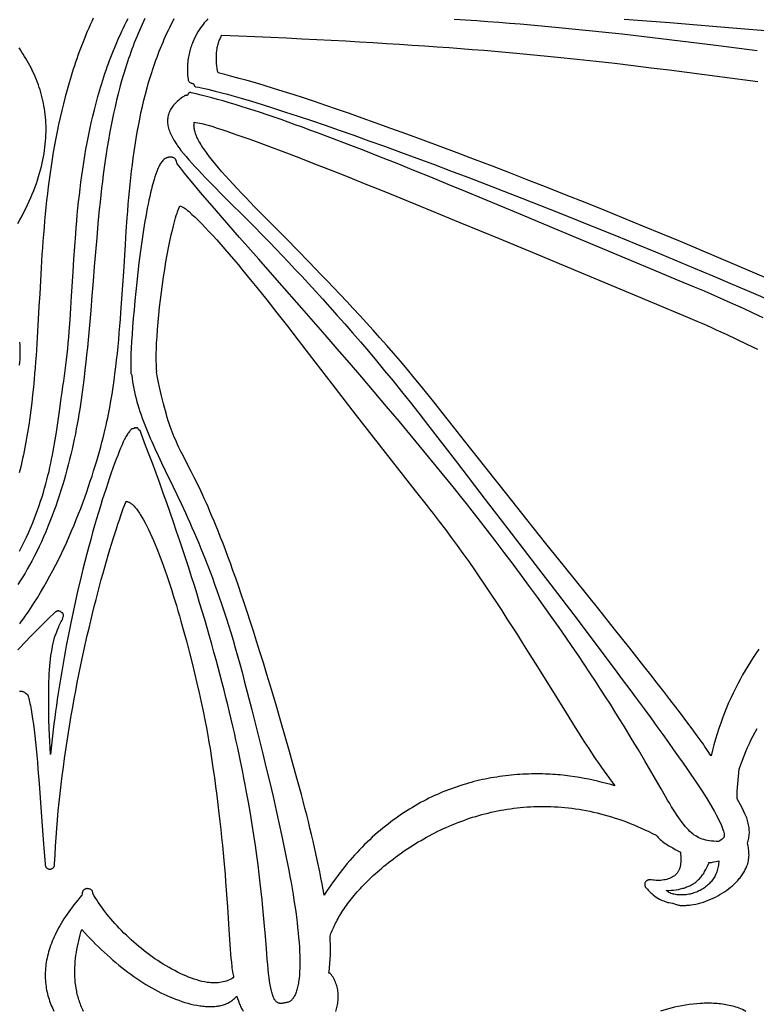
# Model space of a CAD drawing. Extents: x 0 to 113, y 52 to 137.
# Drawn here: x 45.32 to 66.96, y 90.98 to 120.08 of the extents above; entities that cross this region are included whole.
import ezdxf

# ---------------------------------------------------------------- set-up
doc = ezdxf.new("R2010")
doc.units = 0
doc.header["$MEASUREMENT"] = 0

msp = doc.modelspace()

# ---------------------------------------------------------------- linework, layer by layer
for points in [[(48.993, 120.124), (48.951, 120.036), (48.91, 119.947), (48.87, 119.858), (48.831, 119.768), (48.792, 119.678), (48.755, 119.588), (48.718, 119.497), (48.682, 119.406), (48.647, 119.315), (48.613, 119.224), (48.579, 119.132), (48.546, 119.04), (48.514, 118.948), (48.483, 118.855), (48.452, 118.762), (48.422, 118.669), (48.365, 118.481), (48.31, 118.293), (48.257, 118.103), (48.207, 117.913), (48.16, 117.721), (48.115, 117.528), (48.072, 117.334), (48.031, 117.139), (47.993, 116.943), (47.956, 116.746), (47.921, 116.548), (47.888, 116.349), (47.857, 116.15), (47.827, 115.949), (47.799, 115.747), (47.772, 115.545), (47.746, 115.341), (47.722, 115.137), (47.699, 114.932), (47.676, 114.726), (47.655, 114.52), (47.635, 114.312), (47.615, 114.104), (47.577, 113.686), (47.542, 113.264), (47.507, 112.84), (47.473, 112.414), (47.438, 111.985), (47.402, 111.554), (47.364, 111.121), (47.324, 110.686), (47.303, 110.467), (47.28, 110.249), (47.257, 110.03), (47.232, 109.81), (47.207, 109.59), (47.179, 109.37), (47.151, 109.15), (47.121, 108.929), (47.101, 108.79), (47.08, 108.649), (47.057, 108.507), (47.033, 108.363), (47.007, 108.218), (46.98, 108.072), (46.951, 107.925), (46.92, 107.776), (46.889, 107.627), (46.855, 107.477), (46.82, 107.327), (46.783, 107.176), (46.745, 107.024), (46.705, 106.872), (46.663, 106.72), (46.619, 106.567), (46.574, 106.415), (46.527, 106.262), (46.478, 106.11), (46.428, 105.958), (46.375, 105.806), (46.321, 105.655), (46.265, 105.504), (46.207, 105.354), (46.147, 105.205), (46.085, 105.056), (46.021, 104.909), (45.955, 104.763), (45.887, 104.617), (45.817, 104.473), (45.745, 104.331), (45.671, 104.189), (45.606, 104.072), (45.541, 103.955), (45.474, 103.84), (45.405, 103.727), (45.334, 103.615), (45.262, 103.504)], [(47.477, 120.135), (47.432, 120.036), (47.387, 119.937), (47.344, 119.838), (47.301, 119.739), (47.26, 119.639), (47.219, 119.539), (47.179, 119.439), (47.14, 119.339), (47.102, 119.239), (47.065, 119.139), (47.028, 119.039), (46.993, 118.938), (46.958, 118.837), (46.924, 118.737), (46.891, 118.636), (46.859, 118.535), (46.827, 118.434), (46.766, 118.231), (46.708, 118.029), (46.653, 117.826), (46.6, 117.622), (46.551, 117.419), (46.504, 117.216), (46.459, 117.012), (46.417, 116.809), (46.377, 116.605), (46.339, 116.402), (46.304, 116.198), (46.271, 115.995), (46.239, 115.792), (46.21, 115.59), (46.182, 115.387), (46.156, 115.185), (46.132, 114.984), (46.109, 114.783), (46.088, 114.582), (46.068, 114.382), (46.049, 114.182), (46.032, 113.984), (46.015, 113.785), (46, 113.588), (45.986, 113.391), (45.972, 113.196), (45.947, 112.807), (45.925, 112.422), (45.904, 112.041), (45.883, 111.665), (45.863, 111.294), (45.843, 110.929), (45.821, 110.569), (45.798, 110.215), (45.785, 110.041), (45.772, 109.868), (45.757, 109.697), (45.742, 109.528), (45.72, 109.299), (45.696, 109.073), (45.67, 108.848), (45.643, 108.625), (45.614, 108.403), (45.582, 108.183), (45.547, 107.965), (45.529, 107.856), (45.51, 107.748), (45.491, 107.64), (45.47, 107.532), (45.449, 107.424), (45.427, 107.317), (45.404, 107.21), (45.381, 107.104), (45.356, 106.997), (45.331, 106.891), (45.304, 106.785)], [(45.312, 104.48), (45.383, 104.618), (45.45, 104.755), (45.515, 104.891), (45.576, 105.027), (45.635, 105.162), (45.691, 105.296), (45.744, 105.429), (45.795, 105.561), (45.843, 105.692), (45.888, 105.823), (45.932, 105.952), (45.973, 106.08), (46.012, 106.208), (46.049, 106.334), (46.084, 106.459), (46.117, 106.583), (46.148, 106.706), (46.178, 106.828), (46.205, 106.948), (46.232, 107.067), (46.256, 107.185), (46.28, 107.302), (46.302, 107.418), (46.323, 107.532), (46.343, 107.644), (46.361, 107.756), (46.396, 107.974), (46.427, 108.186), (46.456, 108.393), (46.484, 108.593), (46.535, 108.973), (46.561, 109.152), (46.588, 109.325), (46.612, 109.477), (46.634, 109.632), (46.655, 109.788), (46.675, 109.946), (46.693, 110.106), (46.71, 110.268), (46.726, 110.431), (46.742, 110.596), (46.756, 110.763), (46.769, 110.931), (46.795, 111.272), (46.818, 111.619), (46.84, 111.971), (46.884, 112.689), (46.907, 113.055), (46.933, 113.425), (46.961, 113.798), (46.976, 113.986), (46.992, 114.174), (47.009, 114.363), (47.028, 114.553), (47.048, 114.744), (47.069, 114.935), (47.091, 115.126), (47.115, 115.318), (47.141, 115.51), (47.168, 115.703), (47.198, 115.896), (47.229, 116.089), (47.262, 116.283), (47.298, 116.476), (47.335, 116.67), (47.375, 116.864), (47.417, 117.058), (47.462, 117.252), (47.51, 117.446), (47.56, 117.639), (47.613, 117.833), (47.669, 118.026), (47.698, 118.123), (47.727, 118.219), (47.758, 118.316), (47.789, 118.412), (47.821, 118.509), (47.854, 118.605), (47.888, 118.701), (47.923, 118.797), (47.958, 118.893), (47.995, 118.989), (48.032, 119.084), (48.07, 119.18), (48.109, 119.275), (48.149, 119.37), (48.189, 119.465), (48.231, 119.56), (48.274, 119.655), (48.317, 119.75), (48.362, 119.844), (48.407, 119.939), (48.454, 120.033), (48.502, 120.127)], [(45.318, 102.352), (45.373, 102.426), (45.427, 102.5), (45.48, 102.575), (45.533, 102.651), (45.585, 102.727), (45.636, 102.804), (45.687, 102.881), (45.737, 102.959), (45.836, 103.116), (45.932, 103.274), (46.026, 103.434), (46.118, 103.595), (46.207, 103.757), (46.294, 103.92), (46.378, 104.084), (46.462, 104.25), (46.543, 104.417), (46.621, 104.584), (46.697, 104.751), (46.772, 104.917), (46.843, 105.084), (46.913, 105.25), (46.98, 105.415), (47.045, 105.579), (47.108, 105.742), (47.169, 105.904), (47.228, 106.064), (47.284, 106.223), (47.338, 106.38), (47.39, 106.536), (47.44, 106.689), (47.488, 106.839), (47.534, 106.988), (47.577, 107.133), (47.619, 107.276), (47.658, 107.415), (47.696, 107.552), (47.731, 107.685), (47.765, 107.814), (47.796, 107.94), (47.825, 108.062), (47.853, 108.18), (47.878, 108.293), (47.901, 108.402), (47.923, 108.506), (47.942, 108.606), (47.96, 108.7), (47.995, 108.898), (48.027, 109.097), (48.058, 109.295), (48.086, 109.494), (48.113, 109.693), (48.138, 109.893), (48.162, 110.092), (48.184, 110.292), (48.204, 110.492), (48.224, 110.692), (48.242, 110.892), (48.259, 111.092), (48.275, 111.292), (48.291, 111.491), (48.319, 111.891), (48.346, 112.291), (48.371, 112.69), (48.42, 113.485), (48.447, 113.88), (48.475, 114.275), (48.49, 114.471), (48.506, 114.667), (48.523, 114.863), (48.541, 115.058), (48.56, 115.252), (48.581, 115.446), (48.603, 115.64), (48.626, 115.833), (48.651, 116.025), (48.677, 116.216), (48.705, 116.407), (48.736, 116.597), (48.768, 116.786), (48.802, 116.975), (48.839, 117.163), (48.877, 117.35), (48.919, 117.536), (48.962, 117.721), (49.009, 117.905), (49.058, 118.088), (49.083, 118.179), (49.11, 118.271), (49.137, 118.361), (49.165, 118.452), (49.193, 118.542), (49.223, 118.632), (49.253, 118.722), (49.284, 118.811), (49.315, 118.901), (49.348, 118.99), (49.381, 119.078), (49.416, 119.167), (49.451, 119.255), (49.487, 119.343), (49.524, 119.43), (49.562, 119.517), (49.601, 119.604), (49.64, 119.691), (49.681, 119.777), (49.722, 119.863), (49.765, 119.949), (49.809, 120.034), (49.853, 120.119)], [(50.843, 120.114), (50.809, 120.077), (50.773, 120.037), (50.736, 119.994), (50.699, 119.948), (50.66, 119.898), (50.622, 119.845), (50.584, 119.788), (50.546, 119.727), (50.509, 119.663), (50.474, 119.596), (50.439, 119.525), (50.407, 119.452), (50.391, 119.414), (50.376, 119.375), (50.362, 119.335), (50.348, 119.295), (50.335, 119.254), (50.322, 119.212), (50.31, 119.17), (50.299, 119.126), (50.289, 119.083), (50.28, 119.038), (50.271, 118.993), (50.264, 118.947), (50.257, 118.9), (50.251, 118.853), (50.247, 118.805), (50.243, 118.757), (50.241, 118.708), (50.239, 118.658), (50.239, 118.607), (50.24, 118.556), (50.243, 118.505), (50.246, 118.453), (50.251, 118.4), (50.258, 118.347), (50.261, 118.329), (50.266, 118.311), (50.273, 118.295), (50.282, 118.279), (50.293, 118.265), (50.306, 118.252), (50.321, 118.241), (50.336, 118.232), (50.344, 118.229), (50.353, 118.227), (50.371, 118.223), (50.389, 118.219), (50.406, 118.215), (50.412, 118.209), (50.418, 118.203), (50.427, 118.189), (50.434, 118.174), (50.441, 118.159), (50.449, 118.145), (50.453, 118.139), (50.458, 118.133), (50.464, 118.128), (50.47, 118.124), (50.477, 118.12), (50.485, 118.118), (50.565, 118.104), (50.651, 118.086), (50.743, 118.067), (50.84, 118.045), (50.944, 118.02), (51.053, 117.993), (51.168, 117.963), (51.288, 117.932), (51.414, 117.897), (51.545, 117.861), (51.681, 117.822), (51.822, 117.781), (52.119, 117.692), (52.436, 117.595), (52.771, 117.489), (53.124, 117.376), (53.493, 117.254), (53.879, 117.125), (54.281, 116.988), (54.697, 116.844), (55.127, 116.693), (55.57, 116.535), (56.026, 116.371), (56.494, 116.201), (56.974, 116.024), (57.465, 115.842), (57.966, 115.654), (58.476, 115.46), (58.996, 115.261), (59.524, 115.057), (60.06, 114.849), (60.603, 114.636), (61.153, 114.418), (61.708, 114.196), (62.269, 113.971), (62.834, 113.742), (63.403, 113.509), (63.976, 113.273), (64.536, 113.04), (65.098, 112.805), (65.662, 112.567), (66.225, 112.327), (66.789, 112.085), (67.352, 111.841)], [(66.965, 119.175), (65.832, 119.318), (65.268, 119.388), (64.704, 119.458), (64.138, 119.526), (63.57, 119.593), (62.997, 119.658), (62.418, 119.722), (62.126, 119.752), (61.831, 119.783), (61.535, 119.813), (61.236, 119.842), (60.934, 119.87), (60.63, 119.898), (60.322, 119.925), (60.011, 119.952), (59.697, 119.978), (59.38, 120.003), (59.058, 120.027), (58.733, 120.05), (58.404, 120.073), (58.07, 120.094)], [(63.055, 120.1), (63.723, 120.053), (64.402, 120.002), (65.089, 119.948), (65.783, 119.891), (66.486, 119.831), (67.194, 119.768)], [(67.355, 112.449), (66.827, 112.678), (66.298, 112.904), (65.769, 113.129), (65.24, 113.352), (64.712, 113.573), (64.186, 113.792), (63.612, 114.028), (63.041, 114.261), (62.474, 114.491), (61.912, 114.717), (61.355, 114.939), (60.804, 115.158), (60.259, 115.371), (59.722, 115.58), (59.192, 115.785), (58.671, 115.984), (58.158, 116.178), (57.656, 116.367), (57.163, 116.55), (56.682, 116.727), (56.212, 116.898), (55.754, 117.063), (55.371, 117.199), (55.001, 117.329), (54.643, 117.453), (54.299, 117.571), (53.967, 117.683), (53.648, 117.789), (53.341, 117.888), (53.047, 117.982), (52.765, 118.07), (52.496, 118.152), (52.239, 118.229), (51.995, 118.299), (51.763, 118.363), (51.543, 118.422), (51.336, 118.475), (51.14, 118.523), (51.127, 118.59), (51.115, 118.659), (51.105, 118.729), (51.098, 118.8), (51.093, 118.872), (51.09, 118.945), (51.091, 119.017), (51.092, 119.053), (51.094, 119.089), (51.097, 119.125), (51.101, 119.161), (51.105, 119.197), (51.111, 119.233), (51.117, 119.268), (51.124, 119.303), (51.132, 119.338), (51.142, 119.372), (51.152, 119.406), (51.163, 119.44), (51.176, 119.473), (51.189, 119.505), (51.203, 119.538), (51.219, 119.569), (51.236, 119.6), (51.254, 119.631), (51.254, 119.631), (51.744, 119.611), (52.224, 119.591), (52.692, 119.571), (53.15, 119.551), (53.598, 119.529), (54.035, 119.508), (54.463, 119.486), (54.882, 119.463), (55.291, 119.44), (55.691, 119.417), (56.082, 119.393), (56.466, 119.369), (56.841, 119.344), (57.208, 119.32), (57.567, 119.294), (57.92, 119.268), (58.265, 119.242), (58.603, 119.216), (58.936, 119.189), (59.261, 119.161), (59.581, 119.134), (59.896, 119.106), (60.205, 119.077), (60.508, 119.049), (60.807, 119.02), (61.102, 118.99), (61.678, 118.931), (62.239, 118.87), (62.788, 118.807), (63.326, 118.744), (63.856, 118.679), (64.379, 118.614), (64.899, 118.547), (65.417, 118.479), (65.935, 118.41), (66.981, 118.27)], [(45.264, 114.103), (45.326, 114.215), (45.386, 114.326), (45.442, 114.436), (45.497, 114.545), (45.548, 114.652), (45.597, 114.759), (45.644, 114.865), (45.688, 114.97), (45.73, 115.074), (45.769, 115.177), (45.806, 115.28), (45.84, 115.381), (45.872, 115.481), (45.902, 115.58), (45.929, 115.679), (45.955, 115.776), (45.978, 115.873), (45.998, 115.969), (46.017, 116.064), (46.033, 116.158), (46.048, 116.251), (46.06, 116.343), (46.07, 116.434), (46.079, 116.525), (46.085, 116.615), (46.089, 116.703), (46.092, 116.791), (46.092, 116.88), (46.091, 116.967), (46.087, 117.054), (46.082, 117.139), (46.075, 117.224), (46.067, 117.308), (46.056, 117.391), (46.044, 117.473), (46.03, 117.554), (46.015, 117.634), (45.998, 117.714), (45.979, 117.793), (45.959, 117.871), (45.938, 117.948), (45.915, 118.024), (45.891, 118.1), (45.865, 118.174), (45.838, 118.248), (45.81, 118.321), (45.78, 118.393), (45.749, 118.465), (45.717, 118.536), (45.684, 118.605), (45.65, 118.675), (45.614, 118.743), (45.578, 118.811), (45.541, 118.878), (45.502, 118.944), (45.463, 119.009), (45.423, 119.074), (45.382, 119.138), (45.34, 119.201), (45.298, 119.263)], [(67.135, 111.33), (66.847, 111.469), (66.558, 111.605), (66.271, 111.738), (65.984, 111.867), (65.698, 111.994), (65.413, 112.116), (65.271, 112.176), (65.129, 112.235), (64.628, 112.443), (64.121, 112.654), (63.093, 113.084), (61.006, 113.96), (59.959, 114.398), (59.438, 114.616), (58.919, 114.831), (58.404, 115.044), (57.893, 115.254), (57.387, 115.461), (56.887, 115.664), (56.393, 115.862), (55.907, 116.055), (55.43, 116.243), (54.961, 116.424), (54.503, 116.599), (54.055, 116.767), (53.836, 116.849), (53.619, 116.928), (53.406, 117.005), (53.195, 117.08), (52.989, 117.153), (52.785, 117.224), (52.585, 117.292), (52.389, 117.358), (52.196, 117.421), (52.008, 117.483), (51.823, 117.541), (51.642, 117.597), (51.465, 117.65), (51.293, 117.701), (51.125, 117.748), (50.962, 117.793), (50.803, 117.835), (50.648, 117.874), (50.499, 117.91), (50.354, 117.942), (50.337, 117.948), (50.319, 117.951), (50.311, 117.95), (50.304, 117.948), (50.297, 117.945), (50.291, 117.941), (50.285, 117.937), (50.28, 117.931), (50.271, 117.919), (50.264, 117.906), (50.256, 117.891), (50.249, 117.877), (50.24, 117.863), (50.225, 117.866), (50.21, 117.867), (50.194, 117.866), (50.179, 117.863), (50.167, 117.858), (50.156, 117.852), (50.145, 117.845), (50.136, 117.837), (50.096, 117.809), (50.058, 117.781), (50.021, 117.753), (49.986, 117.725), (49.953, 117.696), (49.921, 117.666), (49.891, 117.637), (49.863, 117.606), (49.836, 117.576), (49.811, 117.544), (49.788, 117.513), (49.766, 117.48), (49.747, 117.447), (49.729, 117.414), (49.713, 117.379), (49.699, 117.344), (49.687, 117.309), (49.677, 117.273), (49.669, 117.237), (49.663, 117.201), (49.66, 117.164), (49.658, 117.127), (49.658, 117.09), (49.66, 117.052), (49.665, 117.015), (49.67, 116.977), (49.678, 116.939), (49.688, 116.901), (49.699, 116.862), (49.712, 116.824), (49.726, 116.785), (49.742, 116.746), (49.76, 116.707), (49.779, 116.668), (49.8, 116.628), (49.822, 116.588), (49.845, 116.548), (49.87, 116.507), (49.897, 116.466), (49.925, 116.424), (49.954, 116.382), (49.985, 116.339), (50.017, 116.295), (50.051, 116.252), (50.122, 116.162), (50.199, 116.069), (50.282, 115.974), (50.37, 115.876), (50.463, 115.774), (50.562, 115.669), (50.666, 115.56), (50.775, 115.447), (51.009, 115.207), (51.264, 114.95), (51.539, 114.674), (51.834, 114.378), (52.148, 114.061), (52.482, 113.721), (52.656, 113.543), (52.835, 113.359), (53.018, 113.168), (53.205, 112.971), (53.397, 112.768), (53.594, 112.558), (53.795, 112.342), (54, 112.119), (54.209, 111.889), (54.423, 111.651), (54.64, 111.407), (54.862, 111.155), (55.088, 110.895), (55.317, 110.628), (55.551, 110.353), (55.789, 110.071), (56.03, 109.78), (56.275, 109.481), (56.524, 109.173), (56.776, 108.857), (57.032, 108.533), (57.292, 108.199), (58.167, 107.066), (58.984, 106.006), (59.745, 105.016), (60.451, 104.094), (61.104, 103.238), (61.706, 102.445), (62.259, 101.713), (62.766, 101.039), (63.002, 100.722), (63.227, 100.42), (63.441, 100.13), (63.644, 99.854), (63.838, 99.59), (64.021, 99.339), (64.194, 99.1), (64.358, 98.872), (64.512, 98.656), (64.657, 98.451), (64.793, 98.257), (64.92, 98.073), (65.039, 97.899), (65.15, 97.735), (65.253, 97.581), (65.348, 97.436), (65.435, 97.3), (65.515, 97.172), (65.587, 97.053), (65.652, 96.941), (65.711, 96.838), (65.763, 96.742), (65.81, 96.654), (65.85, 96.573), (65.884, 96.499), (65.914, 96.432), (65.938, 96.371), (65.958, 96.317), (65.973, 96.269), (65.984, 96.227), (65.991, 96.191), (65.994, 96.161), (65.995, 96.136), (65.995, 96.116), (65.993, 96.1), (65.99, 96.087), (65.985, 96.076), (65.978, 96.066), (65.97, 96.057), (65.959, 96.047), (65.949, 96.038), (65.937, 96.029), (65.905, 96.007), (65.867, 95.984), (65.828, 95.959), (65.758, 95.962), (65.691, 95.967), (65.627, 95.973), (65.566, 95.981), (65.509, 95.991), (65.453, 96.003), (65.4, 96.017), (65.349, 96.033), (65.3, 96.052), (65.252, 96.073), (65.206, 96.097), (65.162, 96.123), (65.118, 96.152), (65.074, 96.184), (65.032, 96.219), (64.989, 96.258), (64.945, 96.301), (64.9, 96.349), (64.855, 96.401), (64.809, 96.457), (64.762, 96.518), (64.715, 96.583), (64.666, 96.653), (64.615, 96.727), (64.563, 96.806), (64.51, 96.89), (64.454, 96.98), (64.396, 97.074), (64.336, 97.174), (64.274, 97.279), (64.142, 97.506), (63.84, 98.03), (63.667, 98.328), (63.477, 98.65), (63.375, 98.821), (63.269, 98.999), (63.157, 99.184), (63.04, 99.375), (62.917, 99.573), (62.789, 99.778), (62.655, 99.99), (62.515, 100.21), (62.369, 100.437), (62.216, 100.671), (62.056, 100.913), (61.89, 101.163), (61.716, 101.42), (61.535, 101.685), (61.346, 101.959), (61.15, 102.24), (60.946, 102.53), (60.733, 102.828), (60.512, 103.134), (60.283, 103.449), (60.045, 103.772), (59.797, 104.105), (59.541, 104.446), (59.275, 104.796), (59.11, 105.012), (58.942, 105.229), (58.773, 105.446), (58.601, 105.665), (58.428, 105.884), (58.254, 106.103), (58.078, 106.323), (57.901, 106.543), (57.722, 106.763), (57.543, 106.983), (57.182, 107.423), (56.818, 107.862), (56.452, 108.299), (56.086, 108.733), (55.721, 109.164), (55.357, 109.589), (54.995, 110.01), (54.637, 110.424), (54.284, 110.831), (53.937, 111.23), (53.596, 111.62), (52.946, 112.36), (52.337, 113.054), (51.774, 113.694), (51.267, 114.274), (51.036, 114.54), (50.822, 114.788), (50.626, 115.017), (50.448, 115.227), (50.29, 115.417), (50.153, 115.586), (50.092, 115.663), (50.037, 115.734), (49.987, 115.799), (49.943, 115.858), (49.908, 115.955), (49.903, 115.968), (49.897, 115.98), (49.889, 115.991), (49.881, 116.001), (49.872, 116.011), (49.861, 116.02), (49.85, 116.027), (49.838, 116.034), (49.823, 116.04), (49.807, 116.045), (49.791, 116.049), (49.774, 116.052), (49.757, 116.053), (49.74, 116.054), (49.723, 116.053), (49.706, 116.052), (49.69, 116.049), (49.673, 116.046), (49.657, 116.042), (49.641, 116.036), (49.626, 116.03), (49.612, 116.024), (49.598, 116.016), (49.585, 116.008), (49.561, 115.99), (49.538, 115.97), (49.517, 115.949), (49.497, 115.926), (49.479, 115.902), (49.461, 115.877), (49.444, 115.851), (49.428, 115.823), (49.412, 115.794), (49.397, 115.764), (49.382, 115.732), (49.367, 115.7), (49.353, 115.665), (49.339, 115.63), (49.312, 115.556), (49.286, 115.476), (49.26, 115.392), (49.235, 115.302), (49.209, 115.207), (49.184, 115.108), (49.159, 115.004), (49.134, 114.897), (49.109, 114.785), (49.085, 114.669), (49.062, 114.55), (49.038, 114.428), (49.016, 114.303), (48.993, 114.176), (48.971, 114.046), (48.95, 113.914), (48.929, 113.78), (48.909, 113.644), (48.889, 113.507), (48.851, 113.229), (48.816, 112.948), (48.782, 112.667), (48.752, 112.386), (48.723, 112.108), (48.697, 111.835), (48.673, 111.569), (48.652, 111.312), (48.633, 111.066), (48.617, 110.843), (48.603, 110.637), (48.592, 110.448), (48.584, 110.276), (48.578, 110.122), (48.576, 109.987), (48.576, 109.926), (48.576, 109.87), (48.578, 109.819), (48.58, 109.773), (48.58, 109.764), (48.58, 109.756), (48.58, 109.72), (48.581, 109.712), (48.583, 109.704), (48.589, 109.688), (48.597, 109.673), (48.606, 109.659), (48.619, 109.558), (48.633, 109.458), (48.649, 109.359), (48.668, 109.261), (48.688, 109.163), (48.71, 109.066), (48.734, 108.969), (48.76, 108.872), (48.787, 108.776), (48.816, 108.679), (48.847, 108.583), (48.88, 108.487), (48.914, 108.39), (48.949, 108.294), (48.986, 108.197), (49.025, 108.099), (49.065, 108.001), (49.107, 107.902), (49.149, 107.803), (49.194, 107.702), (49.286, 107.499), (49.383, 107.29), (49.484, 107.077), (49.59, 106.857), (49.812, 106.396), (49.932, 106.145), (50.055, 105.884), (50.181, 105.612), (50.245, 105.472), (50.309, 105.328), (50.374, 105.181), (50.439, 105.031), (50.505, 104.878), (50.571, 104.721), (50.637, 104.56), (50.704, 104.396), (50.771, 104.228), (50.838, 104.056), (50.905, 103.88), (50.972, 103.7), (51.04, 103.515), (51.108, 103.326), (51.175, 103.133), (51.243, 102.935), (51.31, 102.733), (51.378, 102.525), (51.445, 102.313), (51.512, 102.096), (51.579, 101.873), (51.646, 101.646), (51.712, 101.413), (51.778, 101.174), (51.844, 100.93), (51.909, 100.681), (52.129, 99.823), (52.238, 99.393), (52.345, 98.965), (52.451, 98.538), (52.555, 98.115), (52.655, 97.695), (52.753, 97.279), (52.847, 96.869), (52.937, 96.466), (53.023, 96.07), (53.064, 95.875), (53.104, 95.683), (53.142, 95.492), (53.179, 95.305), (53.215, 95.119), (53.249, 94.937), (53.281, 94.757), (53.312, 94.58), (53.341, 94.406), (53.368, 94.235), (53.394, 94.068), (53.418, 93.904), (53.439, 93.743), (53.459, 93.586), (53.476, 93.433), (53.492, 93.284), (53.505, 93.138), (53.517, 92.997), (53.526, 92.861), (53.533, 92.729), (53.537, 92.601), (53.54, 92.478), (53.54, 92.36), (53.537, 92.247), (53.533, 92.139), (53.526, 92.037), (53.516, 91.94), (53.511, 91.893), (53.504, 91.848), (53.498, 91.805), (53.49, 91.763), (53.482, 91.722), (53.474, 91.683), (53.465, 91.646), (53.455, 91.61), (53.445, 91.576), (53.434, 91.543), (53.423, 91.512), (53.411, 91.483), (53.399, 91.456), (53.386, 91.43), (53.373, 91.406), (53.359, 91.384), (53.346, 91.364), (53.332, 91.345), (53.318, 91.328), (53.304, 91.312), (53.289, 91.298), (53.274, 91.285), (53.258, 91.274), (53.242, 91.264), (53.225, 91.255), (53.208, 91.247), (53.19, 91.241), (53.172, 91.236), (53.152, 91.231), (53.133, 91.228), (53.124, 91.228), (53.094, 91.221), (53.066, 91.216), (53.041, 91.212), (53.017, 91.209), (52.996, 91.208), (52.976, 91.208), (52.957, 91.209), (52.94, 91.211), (52.925, 91.214), (52.91, 91.219), (52.896, 91.225), (52.883, 91.232), (52.871, 91.24), (52.859, 91.249), (52.847, 91.26), (52.835, 91.272), (52.824, 91.285), (52.813, 91.301), (52.801, 91.318), (52.79, 91.338), (52.779, 91.361), (52.768, 91.385), (52.757, 91.412), (52.746, 91.441), (52.735, 91.472), (52.725, 91.505), (52.715, 91.541), (52.705, 91.579), (52.696, 91.62), (52.687, 91.663), (52.678, 91.708), (52.669, 91.755), (52.653, 91.857), (52.639, 91.968), (52.625, 92.088), (52.611, 92.217), (52.598, 92.355), (52.585, 92.502), (52.559, 92.824), (52.53, 93.184), (52.496, 93.581), (52.477, 93.794), (52.456, 94.016), (52.433, 94.248), (52.407, 94.49), (52.379, 94.741), (52.348, 95.002), (52.314, 95.274), (52.277, 95.555), (52.236, 95.846), (52.191, 96.148), (52.142, 96.461), (52.089, 96.784), (52.031, 97.118), (51.968, 97.462), (51.935, 97.639), (51.9, 97.818), (51.864, 98), (51.827, 98.184), (51.788, 98.371), (51.748, 98.562), (51.706, 98.754), (51.663, 98.95), (51.619, 99.149), (51.573, 99.35), (51.525, 99.554), (51.476, 99.761), (51.425, 99.971), (51.372, 100.184), (51.318, 100.4), (51.262, 100.618), (51.204, 100.84), (51.145, 101.065), (51.083, 101.292), (51.02, 101.522), (50.955, 101.756), (50.888, 101.992), (50.819, 102.231), (50.748, 102.474), (50.675, 102.719), (50.6, 102.967), (50.523, 103.219), (50.444, 103.473), (50.363, 103.731), (50.279, 103.991), (50.194, 104.255), (50.106, 104.522), (50.016, 104.792), (49.924, 105.065), (49.829, 105.341), (49.732, 105.62), (49.633, 105.903), (49.531, 106.189), (49.427, 106.478), (49.32, 106.77), (49.211, 107.065), (49.1, 107.364), (48.985, 107.665), (48.869, 107.97), (48.86, 107.997), (48.851, 108.023), (48.848, 108.028), (48.845, 108.03), (48.84, 108.032), (48.835, 108.033), (48.825, 108.035), (48.82, 108.037), (48.816, 108.041), (48.811, 108.049), (48.806, 108.058), (48.798, 108.076), (48.793, 108.085), (48.788, 108.092), (48.781, 108.098), (48.772, 108.102), (48.766, 108.104), (48.76, 108.104), (48.755, 108.103), (48.75, 108.101), (48.74, 108.096), (48.735, 108.094), (48.729, 108.094), (48.725, 108.095), (48.722, 108.097), (48.716, 108.103), (48.71, 108.109), (48.707, 108.111), (48.703, 108.111), (48.698, 108.11), (48.694, 108.107), (48.691, 108.103), (48.689, 108.099), (48.684, 108.091), (48.68, 108.087), (48.676, 108.085), (48.669, 108.083), (48.661, 108.082), (48.643, 108.081), (48.627, 108.08), (48.621, 108.079), (48.615, 108.076), (48.592, 108.058), (48.572, 108.039), (48.554, 108.018), (48.537, 107.997), (48.503, 107.95), (48.486, 107.925), (48.468, 107.898), (48.451, 107.868), (48.433, 107.837), (48.415, 107.804), (48.397, 107.768), (48.359, 107.69), (48.321, 107.604), (48.28, 107.51), (48.239, 107.408), (48.195, 107.298), (48.151, 107.181), (48.104, 107.056), (48.056, 106.924), (48.006, 106.785), (47.956, 106.639), (47.904, 106.485), (47.851, 106.326), (47.797, 106.159), (47.742, 105.987), (47.686, 105.808), (47.63, 105.624), (47.574, 105.434), (47.517, 105.238), (47.459, 105.037), (47.402, 104.831), (47.345, 104.621), (47.287, 104.405), (47.23, 104.185), (47.173, 103.961), (47.099, 103.657), (47.026, 103.346), (46.954, 103.029), (46.883, 102.706), (46.815, 102.377), (46.748, 102.043), (46.683, 101.705), (46.652, 101.534), (46.621, 101.362), (46.59, 101.189), (46.561, 101.015), (46.532, 100.841), (46.503, 100.665), (46.475, 100.489), (46.448, 100.312), (46.422, 100.135), (46.397, 99.957), (46.372, 99.778), (46.348, 99.599), (46.324, 99.419), (46.302, 99.24), (46.28, 99.059), (46.26, 98.879), (46.24, 98.698), (46.221, 98.518), (46.21, 98.718), (46.201, 98.9), (46.186, 99.283), (46.177, 99.541), (46.171, 99.798), (46.169, 99.924), (46.168, 100.05), (46.168, 100.174), (46.168, 100.297), (46.17, 100.419), (46.173, 100.539), (46.176, 100.657), (46.181, 100.773), (46.187, 100.888), (46.194, 101), (46.203, 101.11), (46.212, 101.217), (46.223, 101.318), (46.236, 101.417), (46.251, 101.513), (46.267, 101.606), (46.284, 101.696), (46.303, 101.783), (46.323, 101.866), (46.343, 101.947), (46.353, 101.98), (46.363, 102.011), (46.374, 102.04), (46.385, 102.067), (46.408, 102.12), (46.431, 102.176), (46.463, 102.26), (46.48, 102.302), (46.496, 102.343), (46.513, 102.382), (46.531, 102.419), (46.55, 102.453), (46.56, 102.469), (46.571, 102.483), (46.572, 102.485), (46.572, 102.488), (46.571, 102.492), (46.57, 102.497), (46.57, 102.499), (46.571, 102.501), (46.579, 102.519), (46.588, 102.537), (46.595, 102.555), (46.599, 102.574), (46.601, 102.594), (46.6, 102.613), (46.596, 102.632), (46.593, 102.642), (46.589, 102.651), (46.585, 102.659), (46.579, 102.668), (46.577, 102.67), (46.574, 102.672), (46.567, 102.673), (46.559, 102.674), (46.556, 102.675), (46.553, 102.677), (46.541, 102.688), (46.528, 102.699), (46.515, 102.709), (46.501, 102.717), (46.486, 102.724), (46.471, 102.728), (46.456, 102.73), (46.448, 102.73), (46.44, 102.73), (46.429, 102.728), (46.418, 102.726), (46.408, 102.722), (46.397, 102.718), (46.388, 102.713), (46.378, 102.708), (46.369, 102.701), (46.361, 102.694), (46.158, 102.499), (45.964, 102.309), (45.778, 102.124), (45.688, 102.033), (45.6, 101.943), (45.513, 101.853), (45.429, 101.763), (45.347, 101.675), (45.266, 101.586)], [(67.008, 101.603), (66.925, 101.483), (66.844, 101.362), (66.764, 101.238), (66.686, 101.112), (66.61, 100.984), (66.535, 100.854), (66.463, 100.721), (66.392, 100.587), (66.323, 100.451), (66.256, 100.312), (66.19, 100.171), (66.127, 100.028), (66.066, 99.883), (66.007, 99.735), (65.949, 99.585), (65.894, 99.433), (65.841, 99.279), (65.791, 99.123), (65.742, 98.964), (65.696, 98.803), (65.652, 98.639), (65.61, 98.474), (65.575, 98.524), (65.543, 98.573), (65.483, 98.667), (65.421, 98.763), (65.386, 98.815), (65.348, 98.869), (65.206, 99.064), (65.058, 99.265), (64.903, 99.472), (64.742, 99.686), (64.575, 99.906), (64.401, 100.133), (64.22, 100.367), (64.033, 100.607), (63.84, 100.854), (63.64, 101.108), (63.222, 101.637), (62.779, 102.193), (62.312, 102.779), (61.304, 104.038), (60.765, 104.713), (60.202, 105.418), (59.615, 106.155), (59.006, 106.924), (58.374, 107.725), (58.05, 108.138), (57.72, 108.56), (57.514, 108.82), (57.309, 109.077), (57.104, 109.328), (56.9, 109.576), (56.696, 109.819), (56.493, 110.058), (56.291, 110.293), (56.09, 110.523), (55.891, 110.749), (55.693, 110.971), (55.496, 111.189), (55.3, 111.403), (55.107, 111.613), (54.916, 111.819), (54.726, 112.021), (54.539, 112.218), (54.354, 112.412), (54.171, 112.602), (53.991, 112.788), (53.814, 112.97), (53.469, 113.323), (53.136, 113.66), (52.512, 114.291), (52.224, 114.585), (52.086, 114.727), (51.953, 114.865), (51.824, 114.999), (51.7, 115.131), (51.581, 115.259), (51.466, 115.383), (51.357, 115.505), (51.253, 115.623), (51.155, 115.737), (51.062, 115.848), (50.975, 115.955), (50.893, 116.059), (50.818, 116.16), (50.749, 116.256), (50.717, 116.303), (50.686, 116.349), (50.657, 116.394), (50.63, 116.438), (50.604, 116.482), (50.58, 116.524), (50.558, 116.565), (50.537, 116.606), (50.52, 116.643), (50.504, 116.679), (50.49, 116.714), (50.477, 116.748), (50.467, 116.781), (50.458, 116.812), (50.45, 116.843), (50.444, 116.873), (50.439, 116.902), (50.436, 116.93), (50.434, 116.957), (50.433, 116.983), (50.434, 117.009), (50.435, 117.034), (50.438, 117.057), (50.441, 117.08), (50.441, 117.08), (50.492, 117.072), (50.544, 117.062), (50.601, 117.05), (50.663, 117.037), (50.731, 117.02), (50.806, 117), (50.89, 116.977), (50.983, 116.949), (51.114, 116.907), (51.254, 116.862), (51.402, 116.812), (51.558, 116.759), (51.722, 116.702), (51.894, 116.641), (52.073, 116.577), (52.259, 116.509), (52.651, 116.364), (53.07, 116.206), (53.511, 116.037), (53.974, 115.858), (54.458, 115.668), (54.959, 115.47), (55.476, 115.263), (56.007, 115.049), (56.551, 114.829), (57.105, 114.603), (57.668, 114.372), (58.238, 114.138), (59.39, 113.661), (60.547, 113.181), (61.694, 112.703), (62.814, 112.235), (63.895, 111.783), (64.92, 111.356), (65.056, 111.298), (65.195, 111.239), (65.335, 111.178), (65.477, 111.116), (65.62, 111.052), (65.764, 110.986), (66.058, 110.851), (66.357, 110.709), (66.661, 110.563), (66.97, 110.411)], [(45.313, 109.942), (45.323, 110.029), (45.33, 110.116), (45.334, 110.203), (45.336, 110.288), (45.336, 110.372), (45.333, 110.455), (45.327, 110.538), (45.32, 110.619)], [(45.31, 100.367), (45.324, 100.37), (45.338, 100.372), (45.352, 100.373), (45.365, 100.373), (45.375, 100.372), (45.386, 100.371), (45.397, 100.368), (45.409, 100.365), (45.432, 100.355), (45.456, 100.343), (45.48, 100.327), (45.505, 100.31), (45.531, 100.289), (45.557, 100.267), (45.56, 100.253), (45.566, 100.232), (45.576, 100.198), (45.587, 100.159), (45.598, 100.115), (45.609, 100.067), (45.62, 100.014), (45.631, 99.958), (45.653, 99.837), (45.675, 99.703), (45.697, 99.558), (45.718, 99.402), (45.74, 99.236), (45.761, 99.061), (45.781, 98.878), (45.801, 98.688), (45.819, 98.491), (45.837, 98.29), (45.854, 98.085), (45.888, 97.667), (45.92, 97.244), (45.95, 96.823), (46.009, 96.017), (46.037, 95.647), (46.064, 95.308), (46.064, 95.29), (46.065, 95.276), (46.067, 95.262), (46.071, 95.249), (46.075, 95.236), (46.081, 95.224), (46.088, 95.212), (46.096, 95.201), (46.105, 95.191), (46.115, 95.182), (46.126, 95.174), (46.138, 95.167), (46.15, 95.161), (46.162, 95.156), (46.176, 95.153), (46.189, 95.15), (46.204, 95.15), (46.218, 95.15), (46.232, 95.153), (46.245, 95.156), (46.258, 95.161), (46.27, 95.167), (46.281, 95.174), (46.292, 95.182), (46.302, 95.191), (46.311, 95.201), (46.319, 95.212), (46.326, 95.224), (46.332, 95.236), (46.337, 95.249), (46.34, 95.262), (46.342, 95.276), (46.343, 95.29), (46.343, 95.308), (46.355, 95.565), (46.37, 95.823), (46.387, 96.081), (46.406, 96.34), (46.428, 96.599), (46.451, 96.858), (46.477, 97.116), (46.505, 97.374), (46.534, 97.632), (46.566, 97.889), (46.599, 98.145), (46.634, 98.4), (46.67, 98.654), (46.708, 98.907), (46.747, 99.159), (46.788, 99.408), (46.83, 99.657), (46.873, 99.903), (46.917, 100.147), (46.963, 100.389), (47.009, 100.628), (47.056, 100.865), (47.104, 101.1), (47.153, 101.331), (47.202, 101.56), (47.252, 101.785), (47.302, 102.008), (47.353, 102.226), (47.404, 102.442), (47.455, 102.653), (47.506, 102.86), (47.558, 103.064), (47.61, 103.263), (47.661, 103.459), (47.713, 103.65), (47.764, 103.836), (47.815, 104.018), (47.866, 104.195), (47.916, 104.366), (47.965, 104.532), (48.014, 104.693), (48.062, 104.848), (48.109, 104.997), (48.155, 105.141), (48.2, 105.277), (48.244, 105.408), (48.286, 105.532), (48.327, 105.649), (48.359, 105.738), (48.387, 105.81), (48.44, 105.948), (48.44, 105.948), (48.452, 105.946), (48.465, 105.943), (48.479, 105.94), (48.494, 105.935), (48.509, 105.928), (48.526, 105.921), (48.542, 105.912), (48.56, 105.901), (48.578, 105.889), (48.597, 105.875), (48.616, 105.86), (48.636, 105.843), (48.657, 105.824), (48.677, 105.803), (48.699, 105.78), (48.72, 105.755), (48.742, 105.727), (48.765, 105.697), (48.788, 105.666), (48.811, 105.633), (48.834, 105.598), (48.857, 105.562), (48.904, 105.485), (48.951, 105.402), (48.999, 105.314), (49.047, 105.22), (49.096, 105.121), (49.145, 105.018), (49.194, 104.91), (49.244, 104.798), (49.293, 104.681), (49.343, 104.561), (49.392, 104.436), (49.442, 104.308), (49.491, 104.177), (49.54, 104.043), (49.589, 103.906), (49.638, 103.767), (49.686, 103.625), (49.733, 103.48), (49.781, 103.334), (49.827, 103.187), (49.873, 103.037), (49.919, 102.887), (49.964, 102.735), (50.008, 102.583), (50.052, 102.429), (50.137, 102.121), (50.22, 101.813), (50.3, 101.505), (50.376, 101.201), (50.449, 100.901), (50.518, 100.608), (50.583, 100.323), (50.644, 100.048), (50.7, 99.784), (50.751, 99.533), (50.798, 99.296), (50.839, 99.077), (50.874, 98.875), (50.904, 98.693), (50.949, 98.404), (50.991, 98.12), (51.031, 97.843), (51.068, 97.572), (51.103, 97.308), (51.135, 97.049), (51.165, 96.797), (51.194, 96.551), (51.22, 96.31), (51.245, 96.076), (51.267, 95.847), (51.289, 95.625), (51.308, 95.408), (51.327, 95.196), (51.344, 94.991), (51.359, 94.79), (51.388, 94.406), (51.413, 94.044), (51.457, 93.381), (51.477, 93.08), (51.498, 92.798), (51.508, 92.665), (51.519, 92.536), (51.53, 92.412), (51.542, 92.292), (51.548, 92.246), (51.554, 92.203), (51.568, 92.124), (51.582, 92.047), (51.589, 92.007), (51.595, 91.966), (51.555, 91.943), (51.514, 91.921), (51.472, 91.9), (51.429, 91.882), (51.385, 91.866), (51.339, 91.851), (51.293, 91.839), (51.245, 91.828), (51.196, 91.82), (51.146, 91.814), (51.094, 91.81), (51.041, 91.808), (50.987, 91.809), (50.932, 91.812), (50.875, 91.818), (50.817, 91.826), (50.743, 91.839), (50.668, 91.855), (50.592, 91.875), (50.514, 91.897), (50.436, 91.922), (50.357, 91.95), (50.277, 91.981), (50.196, 92.014), (50.114, 92.05), (50.032, 92.088), (49.95, 92.128), (49.867, 92.171), (49.783, 92.216), (49.7, 92.263), (49.616, 92.311), (49.533, 92.362), (49.451, 92.413), (49.37, 92.466), (49.289, 92.521), (49.209, 92.577), (49.129, 92.635), (49.05, 92.694), (48.971, 92.755), (48.893, 92.816), (48.817, 92.879), (48.741, 92.943), (48.666, 93.008), (48.592, 93.074), (48.519, 93.14), (48.448, 93.207), (48.377, 93.275), (48.309, 93.344), (48.241, 93.413), (48.176, 93.482), (48.111, 93.552), (48.049, 93.622), (47.988, 93.692), (47.93, 93.762), (47.873, 93.832), (47.818, 93.902), (47.765, 93.971), (47.715, 94.041), (47.667, 94.11), (47.621, 94.178), (47.577, 94.246), (47.536, 94.314), (47.498, 94.38), (47.462, 94.446), (47.46, 94.465), (47.458, 94.483), (47.456, 94.492), (47.453, 94.501), (47.45, 94.509), (47.444, 94.517), (47.432, 94.53), (47.419, 94.541), (47.405, 94.551), (47.39, 94.559), (47.374, 94.565), (47.357, 94.569), (47.34, 94.57), (47.322, 94.569), (47.313, 94.569), (47.309, 94.571), (47.305, 94.574), (47.301, 94.577), (47.296, 94.578), (47.283, 94.578), (47.271, 94.576), (47.259, 94.574), (47.247, 94.57), (47.236, 94.566), (47.225, 94.56), (47.215, 94.554), (47.205, 94.547), (47.196, 94.539), (47.188, 94.53), (47.18, 94.52), (47.174, 94.51), (47.168, 94.499), (47.163, 94.488), (47.159, 94.476), (47.156, 94.464), (47.147, 94.421), (47.139, 94.385), (47.078, 94.314), (47.02, 94.243), (46.964, 94.173), (46.909, 94.103), (46.856, 94.033), (46.805, 93.964), (46.756, 93.895), (46.708, 93.826), (46.662, 93.758), (46.618, 93.69), (46.576, 93.623), (46.536, 93.556), (46.497, 93.489), (46.46, 93.423), (46.425, 93.357), (46.391, 93.291), (46.36, 93.226), (46.329, 93.162), (46.301, 93.097), (46.274, 93.033), (46.249, 92.97), (46.226, 92.907), (46.204, 92.844), (46.184, 92.782), (46.165, 92.72), (46.149, 92.659), (46.133, 92.598), (46.12, 92.538), (46.108, 92.478), (46.097, 92.418), (46.088, 92.359), (46.081, 92.301), (46.075, 92.239), (46.071, 92.178), (46.068, 92.117), (46.067, 92.057), (46.067, 91.997), (46.068, 91.938), (46.072, 91.88), (46.076, 91.822), (46.082, 91.765), (46.09, 91.708), (46.098, 91.652), (46.108, 91.597), (46.12, 91.542), (46.132, 91.488), (46.146, 91.434), (46.161, 91.381), (46.178, 91.328), (46.195, 91.276), (46.214, 91.225), (46.233, 91.174), (46.254, 91.124), (46.276, 91.074), (46.298, 91.025), (46.322, 90.977)], [(54.598, 90.974), (54.61, 91.013), (54.621, 91.053), (54.631, 91.092), (54.639, 91.131), (54.647, 91.171), (54.653, 91.211), (54.659, 91.25), (54.663, 91.29), (54.666, 91.33), (54.668, 91.369), (54.668, 91.409), (54.667, 91.448), (54.666, 91.487), (54.662, 91.527), (54.658, 91.566), (54.652, 91.605), (54.645, 91.643), (54.636, 91.682), (54.626, 91.72), (54.614, 91.758), (54.601, 91.795), (54.587, 91.832), (54.571, 91.869), (54.554, 91.905), (54.535, 91.941), (54.514, 91.977), (54.492, 92.012), (54.468, 92.047), (54.443, 92.081), (54.438, 92.086), (54.432, 92.089), (54.426, 92.091), (54.419, 92.092), (54.404, 92.094), (54.397, 92.096), (54.391, 92.098), (54.399, 92.159), (54.407, 92.22), (54.413, 92.282), (54.419, 92.346), (54.425, 92.41), (54.429, 92.475), (54.433, 92.541), (54.436, 92.609), (54.437, 92.677), (54.439, 92.746), (54.439, 92.816), (54.438, 92.887), (54.436, 92.959), (54.434, 93.031), (54.43, 93.105), (54.426, 93.18), (54.439, 93.22), (54.454, 93.261), (54.47, 93.302), (54.487, 93.344), (54.505, 93.387), (54.524, 93.43), (54.544, 93.473), (54.566, 93.518), (54.588, 93.562), (54.612, 93.607), (54.636, 93.653), (54.662, 93.699), (54.688, 93.746), (54.716, 93.793), (54.745, 93.84), (54.775, 93.888), (54.807, 93.936), (54.839, 93.984), (54.872, 94.033), (54.907, 94.082), (54.943, 94.131), (54.98, 94.18), (55.018, 94.23), (55.057, 94.28), (55.097, 94.33), (55.139, 94.38), (55.182, 94.43), (55.226, 94.481), (55.271, 94.531), (55.317, 94.582), (55.364, 94.633), (55.413, 94.684), (55.467, 94.739), (55.523, 94.794), (55.579, 94.85), (55.637, 94.905), (55.696, 94.96), (55.756, 95.015), (55.818, 95.07), (55.88, 95.124), (55.943, 95.179), (56.008, 95.233), (56.074, 95.287), (56.14, 95.34), (56.208, 95.394), (56.277, 95.447), (56.347, 95.499), (56.417, 95.551), (56.489, 95.603), (56.562, 95.654), (56.636, 95.704), (56.71, 95.754), (56.786, 95.804), (56.862, 95.853), (56.94, 95.901), (57.018, 95.948), (57.098, 95.995), (57.178, 96.041), (57.259, 96.087), (57.341, 96.131), (57.423, 96.175), (57.507, 96.218), (57.591, 96.26), (57.676, 96.302), (57.758, 96.34), (57.84, 96.377), (57.923, 96.414), (58.007, 96.45), (58.092, 96.484), (58.177, 96.518), (58.263, 96.551), (58.349, 96.582), (58.437, 96.613), (58.524, 96.643), (58.613, 96.671), (58.702, 96.699), (58.792, 96.725), (58.882, 96.751), (58.973, 96.775), (59.065, 96.798), (59.157, 96.819), (59.25, 96.84), (59.343, 96.859), (59.437, 96.878), (59.532, 96.894), (59.627, 96.91), (59.722, 96.924), (59.819, 96.937), (59.915, 96.949), (60.012, 96.959), (60.11, 96.968), (60.208, 96.975), (60.307, 96.982), (60.406, 96.986), (60.506, 96.989), (60.606, 96.991), (60.706, 96.991), (60.807, 96.99), (60.909, 96.987), (61.011, 96.982), (61.113, 96.976), (61.216, 96.969), (61.319, 96.959), (61.422, 96.949), (61.526, 96.936), (61.63, 96.922), (61.735, 96.906), (61.84, 96.888), (61.945, 96.869), (62.051, 96.848), (62.157, 96.825), (62.263, 96.8), (62.37, 96.773), (62.477, 96.745), (62.584, 96.715), (62.692, 96.683), (62.8, 96.649), (62.908, 96.613), (63.016, 96.575), (63.125, 96.535), (63.234, 96.493), (63.343, 96.449), (63.452, 96.403), (63.562, 96.356), (63.671, 96.306), (63.781, 96.254), (63.892, 96.2), (64.002, 96.143), (64.016, 96.129), (64.03, 96.114), (64.059, 96.081), (64.087, 96.048), (64.102, 96.034), (64.116, 96.02), (64.152, 95.989), (64.189, 95.959), (64.226, 95.931), (64.263, 95.905), (64.3, 95.88), (64.337, 95.856), (64.374, 95.834), (64.412, 95.812), (64.486, 95.771), (64.561, 95.731), (64.635, 95.691), (64.71, 95.651), (64.718, 95.585), (64.724, 95.523), (64.726, 95.464), (64.726, 95.408), (64.724, 95.355), (64.718, 95.305), (64.711, 95.258), (64.706, 95.236), (64.7, 95.214), (64.694, 95.193), (64.688, 95.173), (64.68, 95.153), (64.672, 95.134), (64.664, 95.116), (64.655, 95.098), (64.646, 95.081), (64.635, 95.065), (64.625, 95.049), (64.613, 95.034), (64.602, 95.019), (64.589, 95.005), (64.577, 94.992), (64.563, 94.98), (64.549, 94.968), (64.535, 94.956), (64.519, 94.944), (64.502, 94.933), (64.468, 94.912), (64.431, 94.894), (64.392, 94.877), (64.352, 94.863), (64.311, 94.85), (64.268, 94.84), (64.224, 94.832), (64.18, 94.825), (64.135, 94.821), (64.089, 94.818), (64.044, 94.817), (63.998, 94.819), (63.952, 94.822), (63.907, 94.826), (63.862, 94.833), (63.854, 94.834), (63.845, 94.833), (63.836, 94.832), (63.827, 94.833), (63.816, 94.834), (63.805, 94.835), (63.795, 94.834), (63.784, 94.833), (63.773, 94.832), (63.762, 94.829), (63.752, 94.826), (63.742, 94.822), (63.732, 94.817), (63.722, 94.811), (63.713, 94.805), (63.705, 94.798), (63.694, 94.786), (63.685, 94.774), (63.677, 94.76), (63.67, 94.745), (63.67, 94.736), (63.667, 94.724), (63.666, 94.712), (63.665, 94.7), (63.666, 94.687), (63.668, 94.675), (63.67, 94.663), (63.674, 94.651), (63.679, 94.64), (63.679, 94.631), (63.688, 94.622), (63.688, 94.613), (63.696, 94.613), (63.702, 94.606), (63.709, 94.599), (63.722, 94.586), (63.736, 94.574), (63.749, 94.561), (63.767, 94.537), (63.787, 94.515), (63.806, 94.493), (63.827, 94.472), (63.847, 94.452), (63.868, 94.432), (63.889, 94.413), (63.911, 94.395), (63.956, 94.36), (64.002, 94.328), (64.049, 94.298), (64.098, 94.27), (64.119, 94.26), (64.139, 94.25), (64.18, 94.232), (64.222, 94.216), (64.264, 94.2), (64.291, 94.191), (64.318, 94.182), (64.345, 94.175), (64.372, 94.169), (64.426, 94.157), (64.483, 94.147), (64.512, 94.14), (64.542, 94.131), (64.6, 94.112), (64.629, 94.102), (64.658, 94.094), (64.688, 94.089), (64.703, 94.087), (64.719, 94.086), (64.756, 94.085), (64.793, 94.085), (64.83, 94.085), (64.867, 94.087), (64.904, 94.089), (64.942, 94.092), (64.979, 94.096), (65.016, 94.1), (65.091, 94.111), (65.165, 94.125), (65.239, 94.142), (65.312, 94.162), (65.385, 94.184), (65.458, 94.208), (65.529, 94.235), (65.6, 94.265), (65.67, 94.296), (65.738, 94.329), (65.806, 94.365), (65.872, 94.402), (65.937, 94.441), (66, 94.482), (66.062, 94.525), (66.122, 94.57), (66.18, 94.616), (66.237, 94.664), (66.291, 94.713), (66.343, 94.764), (66.392, 94.817), (66.416, 94.844), (66.439, 94.871), (66.462, 94.899), (66.483, 94.927), (66.505, 94.956), (66.525, 94.985), (66.544, 95.014), (66.563, 95.044), (66.581, 95.074), (66.598, 95.104), (66.615, 95.135), (66.63, 95.166), (66.645, 95.197), (66.658, 95.229), (66.674, 95.269), (66.687, 95.31), (66.698, 95.351), (66.707, 95.393), (66.714, 95.435), (66.719, 95.478), (66.723, 95.52), (66.724, 95.563), (66.723, 95.607), (66.721, 95.65), (66.717, 95.694), (66.712, 95.738), (66.705, 95.782), (66.697, 95.826), (66.687, 95.87), (66.676, 95.915), (66.688, 95.949), (66.699, 95.984), (66.708, 96.019), (66.716, 96.055), (66.723, 96.091), (66.728, 96.129), (66.731, 96.167), (66.734, 96.205), (66.734, 96.245), (66.733, 96.285), (66.731, 96.325), (66.727, 96.367), (66.721, 96.409), (66.713, 96.451), (66.704, 96.495), (66.693, 96.539), (66.683, 96.576), (66.67, 96.614), (66.656, 96.653), (66.64, 96.692), (66.622, 96.733), (66.604, 96.775), (66.563, 96.86), (66.519, 96.948), (66.472, 97.037), (66.425, 97.126), (66.379, 97.216), (66.379, 97.327), (66.381, 97.437), (66.387, 97.546), (66.394, 97.655), (66.403, 97.764), (66.414, 97.872), (66.427, 97.979), (66.44, 98.087), (66.485, 98.221), (66.532, 98.351), (66.58, 98.479), (66.63, 98.603), (66.682, 98.723), (66.735, 98.841), (66.79, 98.956), (66.847, 99.067), (66.905, 99.175), (66.964, 99.281)], [(47.193, 90.975), (47.173, 91.017), (47.153, 91.059), (47.135, 91.101), (47.117, 91.144), (47.101, 91.186), (47.085, 91.228), (47.07, 91.271), (47.056, 91.313), (47.043, 91.356), (47.031, 91.398), (47.019, 91.441), (47.008, 91.483), (46.999, 91.526), (46.99, 91.568), (46.974, 91.653), (46.961, 91.738), (46.95, 91.823), (46.943, 91.908), (46.938, 91.993), (46.935, 92.084), (46.934, 92.175), (46.937, 92.265), (46.941, 92.354), (46.948, 92.443), (46.957, 92.532), (46.968, 92.62), (46.981, 92.707), (46.996, 92.794), (47.013, 92.88), (47.031, 92.965), (47.05, 93.05), (47.07, 93.134), (47.092, 93.218), (47.115, 93.3), (47.139, 93.382), (47.218, 93.293), (47.299, 93.206), (47.38, 93.119), (47.462, 93.034), (47.545, 92.95), (47.629, 92.868), (47.713, 92.787), (47.798, 92.708), (47.883, 92.63), (47.97, 92.553), (48.056, 92.478), (48.143, 92.405), (48.23, 92.333), (48.318, 92.263), (48.406, 92.195), (48.494, 92.128), (48.582, 92.064), (48.67, 92.001), (48.759, 91.94), (48.847, 91.881), (48.936, 91.823), (49.024, 91.768), (49.112, 91.715), (49.2, 91.664), (49.288, 91.615), (49.375, 91.568), (49.462, 91.523), (49.549, 91.481), (49.635, 91.44), (49.721, 91.402), (49.806, 91.367), (49.891, 91.333), (49.984, 91.299), (50.076, 91.268), (50.166, 91.239), (50.256, 91.213), (50.345, 91.19), (50.433, 91.17), (50.519, 91.153), (50.604, 91.139), (50.646, 91.133), (50.687, 91.128), (50.729, 91.124), (50.769, 91.121), (50.81, 91.118), (50.85, 91.117), (50.89, 91.116), (50.929, 91.116), (50.968, 91.117), (51.006, 91.119), (51.044, 91.122), (51.082, 91.125), (51.119, 91.13), (51.156, 91.135), (51.192, 91.141), (51.228, 91.149), (51.263, 91.157), (51.297, 91.167), (51.33, 91.178), (51.362, 91.19), (51.393, 91.203), (51.424, 91.218), (51.454, 91.233), (51.483, 91.25), (51.511, 91.268), (51.539, 91.287), (51.566, 91.307), (51.592, 91.328), (51.618, 91.35), (51.643, 91.373), (51.667, 91.397), (51.691, 91.421), (51.712, 91.35), (51.735, 91.281), (51.76, 91.215), (51.773, 91.183), (51.787, 91.152), (51.801, 91.121), (51.816, 91.092), (51.831, 91.062), (51.847, 91.034), (51.864, 91.007), (51.881, 90.98)], [(66.631, 90.974), (66.584, 91.001), (66.535, 91.026), (66.484, 91.049), (66.431, 91.07), (66.385, 91.086), (66.339, 91.101), (66.291, 91.115), (66.243, 91.128), (66.195, 91.14), (66.146, 91.151), (66.096, 91.161), (66.045, 91.17), (65.995, 91.178), (65.943, 91.186), (65.892, 91.192), (65.839, 91.198), (65.787, 91.203), (65.734, 91.206), (65.681, 91.209), (65.627, 91.211), (65.573, 91.213), (65.519, 91.213), (65.465, 91.213), (65.41, 91.212), (65.356, 91.21), (65.301, 91.207), (65.191, 91.199), (65.082, 91.189), (64.972, 91.175), (64.862, 91.159), (64.754, 91.14), (64.645, 91.118), (64.538, 91.095), (64.432, 91.068), (64.328, 91.04), (64.224, 91.009), (64.123, 90.976)]]:
    msp.add_lwpolyline(points)
for points in [[(50.022, 114.627), (50.046, 114.614), (50.067, 114.604), (50.106, 114.587), (50.126, 114.577), (50.149, 114.563), (50.175, 114.546), (50.205, 114.522), (50.246, 114.488), (50.288, 114.452), (50.375, 114.373), (50.467, 114.288), (50.563, 114.194), (50.662, 114.094), (50.766, 113.986), (50.874, 113.872), (50.986, 113.751), (51.101, 113.623), (51.22, 113.489), (51.342, 113.35), (51.467, 113.204), (51.595, 113.053), (51.726, 112.897), (51.86, 112.736), (51.997, 112.569), (52.136, 112.399), (52.278, 112.223), (52.569, 111.859), (52.869, 111.48), (53.178, 111.086), (53.495, 110.68), (53.818, 110.262), (54.484, 109.4), (55.168, 108.511), (55.515, 108.061), (55.865, 107.61), (56.217, 107.158), (56.569, 106.707), (56.922, 106.259), (57.274, 105.816), (57.365, 105.702), (57.455, 105.587), (57.634, 105.356), (57.811, 105.123), (57.985, 104.888), (58.158, 104.652), (58.328, 104.415), (58.496, 104.177), (58.663, 103.938), (58.827, 103.699), (58.989, 103.459), (59.15, 103.219), (59.308, 102.98), (59.465, 102.74), (59.62, 102.501), (59.773, 102.262), (59.925, 102.024), (60.075, 101.788), (60.223, 101.552), (60.515, 101.085), (61.081, 100.175), (61.355, 99.735), (61.625, 99.306), (61.758, 99.097), (61.889, 98.891), (62.02, 98.689), (62.15, 98.491), (62.231, 98.369), (62.312, 98.252), (62.392, 98.138), (62.472, 98.028), (62.63, 97.811), (62.788, 97.594), (62.664, 97.63), (62.538, 97.665), (62.411, 97.698), (62.282, 97.73), (62.151, 97.76), (62.018, 97.789), (61.884, 97.815), (61.748, 97.84), (61.61, 97.862), (61.469, 97.882), (61.327, 97.9), (61.183, 97.915), (61.11, 97.922), (61.037, 97.927), (60.963, 97.932), (60.889, 97.937), (60.814, 97.94), (60.738, 97.943), (60.662, 97.945), (60.586, 97.946), (60.503, 97.946), (60.42, 97.946), (60.337, 97.944), (60.254, 97.942), (60.17, 97.939), (60.086, 97.935), (60.001, 97.93), (59.916, 97.924), (59.832, 97.917), (59.746, 97.909), (59.661, 97.9), (59.575, 97.89), (59.49, 97.879), (59.404, 97.867), (59.318, 97.854), (59.231, 97.84), (59.149, 97.826), (59.066, 97.811), (58.984, 97.794), (58.901, 97.777), (58.818, 97.758), (58.735, 97.739), (58.652, 97.718), (58.569, 97.696), (58.486, 97.673), (58.403, 97.649), (58.32, 97.624), (58.238, 97.597), (58.155, 97.57), (58.072, 97.541), (57.989, 97.511), (57.906, 97.48), (57.824, 97.448), (57.741, 97.415), (57.659, 97.38), (57.577, 97.344), (57.494, 97.307), (57.412, 97.268), (57.33, 97.229), (57.249, 97.188), (57.167, 97.146), (57.086, 97.102), (57.005, 97.057), (56.924, 97.011), (56.843, 96.964), (56.763, 96.915), (56.682, 96.865), (56.602, 96.813), (56.523, 96.76), (56.443, 96.706), (56.364, 96.65), (56.285, 96.593), (56.207, 96.535), (56.129, 96.475), (56.051, 96.414), (55.973, 96.351), (55.896, 96.287), (55.82, 96.221), (55.743, 96.154), (55.667, 96.085), (55.592, 96.015), (55.517, 95.943), (55.442, 95.87), (55.368, 95.796), (55.294, 95.719), (55.221, 95.642), (55.148, 95.562), (55.076, 95.481), (55.004, 95.399), (54.933, 95.315), (54.862, 95.229), (54.792, 95.142), (54.722, 95.053), (54.653, 94.963), (54.584, 94.87), (54.516, 94.777), (54.449, 94.681), (54.382, 94.584), (54.316, 94.485), (54.251, 94.385), (54.222, 94.552), (54.191, 94.721), (54.159, 94.893), (54.124, 95.067), (54.088, 95.244), (54.051, 95.424), (54.011, 95.605), (53.97, 95.789), (53.927, 95.976), (53.883, 96.165), (53.837, 96.356), (53.79, 96.55), (53.741, 96.745), (53.69, 96.943), (53.639, 97.144), (53.585, 97.346), (53.475, 97.757), (53.359, 98.177), (53.239, 98.606), (53.114, 99.042), (52.985, 99.486), (52.851, 99.939), (52.714, 100.398), (52.573, 100.865), (52.47, 101.203), (52.37, 101.528), (52.272, 101.841), (52.177, 102.14), (52.084, 102.428), (51.994, 102.704), (51.906, 102.968), (51.821, 103.222), (51.738, 103.464), (51.657, 103.696), (51.578, 103.918), (51.502, 104.13), (51.427, 104.333), (51.355, 104.527), (51.285, 104.711), (51.216, 104.887), (51.15, 105.056), (51.086, 105.216), (51.023, 105.368), (50.962, 105.514), (50.903, 105.653), (50.846, 105.785), (50.79, 105.911), (50.736, 106.031), (50.683, 106.145), (50.632, 106.254), (50.534, 106.458), (50.441, 106.646), (50.354, 106.819), (50.194, 107.128), (50.121, 107.272), (50.05, 107.412), (49.983, 107.55), (49.951, 107.62), (49.919, 107.69), (49.887, 107.761), (49.856, 107.834), (49.826, 107.908), (49.796, 107.984), (49.766, 108.063), (49.737, 108.144), (49.708, 108.228), (49.679, 108.315), (49.65, 108.406), (49.622, 108.501), (49.593, 108.6), (49.565, 108.703), (49.536, 108.812), (49.508, 108.926), (49.479, 109.045), (49.45, 109.171), (49.421, 109.302), (49.392, 109.441), (49.362, 109.586), (49.332, 109.738), (49.333, 109.743), (49.336, 109.747), (49.339, 109.751), (49.34, 109.756), (49.335, 109.825), (49.332, 109.897), (49.329, 109.973), (49.327, 110.053), (49.326, 110.136), (49.327, 110.221), (49.328, 110.31), (49.33, 110.401), (49.333, 110.495), (49.337, 110.591), (49.342, 110.689), (49.348, 110.789), (49.362, 110.995), (49.38, 111.207), (49.4, 111.424), (49.423, 111.645), (49.449, 111.868), (49.477, 112.092), (49.508, 112.316), (49.54, 112.539), (49.575, 112.758), (49.611, 112.974), (49.649, 113.184), (49.688, 113.389), (49.728, 113.585), (49.768, 113.773), (49.809, 113.95), (49.83, 114.034), (49.851, 114.116), (49.872, 114.194), (49.893, 114.269), (49.914, 114.34), (49.935, 114.407), (49.946, 114.443), (49.957, 114.475), (49.979, 114.529), (50, 114.578), (50.022, 114.627)], [(65.837, 95.396), (65.835, 95.353), (65.832, 95.311), (65.827, 95.269), (65.821, 95.229), (65.813, 95.189), (65.804, 95.15), (65.793, 95.112), (65.78, 95.075), (65.767, 95.039), (65.752, 95.003), (65.735, 94.969), (65.717, 94.935), (65.698, 94.903), (65.678, 94.871), (65.657, 94.84), (65.634, 94.81), (65.61, 94.781), (65.586, 94.753), (65.56, 94.726), (65.533, 94.7), (65.505, 94.675), (65.477, 94.651), (65.447, 94.627), (65.417, 94.605), (65.385, 94.584), (65.353, 94.564), (65.321, 94.544), (65.287, 94.526), (65.253, 94.509), (65.218, 94.493), (65.183, 94.478), (65.147, 94.464), (65.108, 94.45), (65.07, 94.438), (65.031, 94.428), (64.993, 94.419), (64.954, 94.411), (64.915, 94.405), (64.876, 94.399), (64.837, 94.396), (64.798, 94.393), (64.759, 94.392), (64.72, 94.392), (64.681, 94.394), (64.642, 94.396), (64.603, 94.4), (64.565, 94.405), (64.526, 94.411), (64.504, 94.417), (64.482, 94.423), (64.439, 94.437), (64.429, 94.441), (64.419, 94.445), (64.399, 94.454), (64.381, 94.465), (64.363, 94.478), (64.328, 94.503), (64.309, 94.515), (64.29, 94.525), (64.366, 94.527), (64.439, 94.531), (64.511, 94.537), (64.582, 94.546), (64.65, 94.557), (64.716, 94.571), (64.781, 94.587), (64.812, 94.596), (64.843, 94.605), (64.873, 94.616), (64.902, 94.626), (64.931, 94.638), (64.959, 94.65), (64.987, 94.662), (65.014, 94.676), (65.04, 94.69), (65.065, 94.704), (65.09, 94.719), (65.114, 94.735), (65.138, 94.751), (65.16, 94.768), (65.182, 94.786), (65.203, 94.804), (65.223, 94.823), (65.243, 94.842), (65.269, 94.87), (65.294, 94.899), (65.318, 94.928), (65.341, 94.957), (65.363, 94.986), (65.384, 95.016), (65.404, 95.046), (65.422, 95.076), (65.44, 95.106), (65.457, 95.135), (65.488, 95.194), (65.515, 95.252), (65.54, 95.308), (65.543, 95.318), (65.545, 95.326), (65.546, 95.334), (65.549, 95.343), (65.567, 95.343), (65.585, 95.344), (65.621, 95.348), (65.657, 95.354), (65.693, 95.362), (65.765, 95.379), (65.801, 95.388), (65.837, 95.396)]]:
    msp.add_lwpolyline(points, close=True)

doc.saveas('drawing.dxf')
